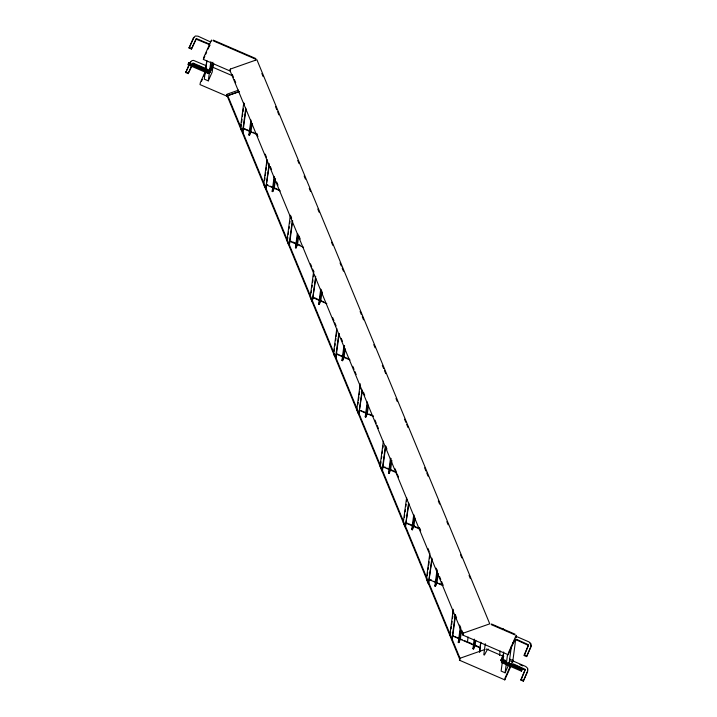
<?xml version="1.0" encoding="UTF-8"?>
<svg xmlns="http://www.w3.org/2000/svg" width="717" height="717" viewBox="0 0 717 717"><rect width="100%" height="100%" fill="white"/><g stroke="black" fill="none" stroke-linecap="round" stroke-linejoin="round"><path stroke-width="1.08" d="M263.722 184.475L263.722 183.991M310.255 297.214L310.255 296.721M356.788 409.461L358.375 413.718M403.312 522.684L403.321 522.191M426.436 579.166L426.436 578.682M449.819 635.495L449.828 635.002M515.971 637.288L516.034 636.66M226.715 96.069L200.016 84.606L200.339 82.634L206.236 69.432M226.823 96.024L226.706 94.787L227.316 94.572L460.162 658.672L459.552 658.887L459.561 660.169M227.316 94.572L227.155 95.782L239.424 91.471M516.052 637.054L516.276 635.325L508.478 652.73L508.156 654.702L462.761 635.047L463.182 633.183L489.756 623.835L256.901 59.717L230.336 69.083L229.96 70.499L462.806 634.599L462.985 633.29L461.712 630.243M205.913 69.943L204.874 68.653L192.864 63.741L188.15 73.618L185.766 72.578L188.822 65.283M209.857 45.565L208.163 44.087L196.162 39.184L191.439 49.061L189.055 48.021L193.384 37.884L195.347 36.02L198.009 36.173L210.404 41.882M188.168 64.79L188.75 62.693L208.728 71.341L208.575 72.462L208.145 73.439L188.168 64.79L188.75 62.693M188.15 73.618L192.972 63.033L205.985 68.599M191.439 49.061L196.27 38.476L209.274 44.042M206.72 61.097L204.3 79.139L208.28 80.86L212.178 72.13L213.173 64.7M205.555 70.866L206.89 60.9M212.958 62.262L209.427 70.167L206.371 68.841L205.788 70.938M208.145 73.439L208.728 71.341M208.28 80.86L209.418 72.372M209.705 70.248L210.843 61.752M207.813 71.808L209.839 72.686L213.514 63.679M226.536 96.087L227.074 94.205L238.6 90.136M211.39 40.968L211.515 40.053L203.718 57.468L203.386 59.43L229.915 70.92L230.444 69.038M240.455 127.626L243.762 102.997M241.002 126.882L241.288 124.74M241.575 122.598L242.005 119.389M242.436 116.172L242.722 114.03M243.009 111.888L243.439 108.679M243.87 105.471L244.156 103.329M242.579 131.749L245.743 108.195M242.839 132.663L245.994 109.109M255.44 60.228L255.673 58.489L213.263 40.125L213.003 40.708L255.413 59.072L255.673 58.489M252.124 123.369L250.977 131.937L249.507 135.235L248.907 134.975L250.914 119.981M249.507 135.235L251.371 121.316M263.865 182.916L267.029 159.362M264.698 180.039L264.985 177.897M265.272 175.755L265.702 172.537M265.989 170.395L266.419 167.186M266.706 165.044L267.136 161.836M269.153 163.494L265.702 189.189L269.26 165.475M275.534 178.667L274.244 188.302L272.765 191.6L272.173 191.34L274.181 176.355M272.765 191.6L274.638 177.682M290.295 215.736L286.988 240.356L288.575 244.614M287.535 239.612L287.822 237.47M288.252 234.262L288.539 232.12M288.969 228.911L289.256 226.769M289.686 223.552L289.973 221.41M290.403 218.201L290.69 216.059M289.112 244.488L292.276 220.935M289.372 245.402L292.67 220.773M298.657 236.108L297.51 244.667L296.031 247.965L295.44 247.706L297.304 233.787M296.031 247.965L297.905 234.047M310.398 295.655L313.696 271.026M311.232 292.769L311.519 290.627M311.949 287.418L312.236 285.276M312.666 282.068L312.953 279.926M313.383 276.708L313.67 274.566M315.686 276.233L312.236 301.929L315.794 278.214M321.924 292.473L320.777 301.041L319.298 304.331L318.707 304.08L320.714 289.085M319.298 304.331L321.171 290.412M333.665 352.02L336.82 328.467M334.212 351.276L334.498 349.134M334.929 345.926L335.215 343.784M335.646 340.575L335.932 338.433M336.219 336.291L336.649 333.082M335.502 358.294L338.8 333.665M335.906 358.133L339.204 333.513M345.191 348.838L344.043 357.407L342.565 360.705L341.973 360.445L343.981 345.451M342.565 360.705L344.572 345.711M356.932 408.385L360.23 383.765M357.9 404.433L358.195 402.291M358.482 400.149L358.912 396.94M359.199 394.798L359.629 391.59M359.916 389.448L360.346 386.23M358.912 413.592L362.067 390.039M362.327 390.944L358.769 414.659M368.457 405.204L367.31 413.772L365.831 417.07L365.24 416.81L367.247 401.825M365.831 417.07L367.696 403.151M380.198 464.759L383.353 441.206M380.736 464.016L381.023 461.873M381.453 458.665L381.749 456.523M382.179 453.305L382.466 451.163M382.896 447.955L383.183 445.813M382.036 471.024L385.334 446.404M382.43 470.872L385.737 446.243M391.867 460.502L390.568 470.137L389.098 473.435L388.497 473.175L390.514 458.19M389.098 473.435L391.106 458.45M403.465 521.125L406.62 497.571M404.433 517.172L404.72 515.03M405.15 511.813L405.437 509.679M405.876 506.462L406.163 504.32M406.593 501.111L406.88 498.969M405.446 526.323L408.6 502.769M408.86 503.684L405.302 527.398M414.991 517.943L413.834 526.511L412.365 529.8L411.764 529.549L413.781 514.555M412.365 529.8L414.229 515.881M426.579 577.606L429.886 552.986M427.269 575.796L427.699 572.578M428.13 569.37L428.416 567.228M428.703 565.086L429.133 561.877M429.564 558.668L429.85 556.526M432.118 559.099L428.416 583.88L431.867 558.184M438.248 573.358L436.958 582.993L435.479 586.291L434.887 586.031L437.038 569.97M435.479 586.291L437.495 571.297M449.971 633.936L453.269 609.307M450.366 634.258L450.652 632.116M451.083 628.908L451.369 626.766M451.656 624.624L452.086 621.415M452.526 618.206L452.812 616.064M453.099 613.922L453.529 610.705M451.952 639.134L455.25 614.514M452.203 640.048L455.367 616.495M461.497 630.754L460.341 639.313L458.871 642.611L458.271 642.351L460.287 627.366M458.871 642.611L460.735 628.692M459.893 637.987L460.18 635.845M468.111 637.019L467.394 642.369L467.654 641.787M475.765 640.326L475.048 645.685L473.57 648.984L472.978 648.724L474.269 639.089M473.57 648.984L474.717 640.415M480.695 642.19L479.548 652.219L480.847 642.584M485.284 643.705L483.796 654.773L484.396 655.033L487.443 649.405M499.561 655.356L500.134 651.081M503.657 653.752L500.86 660.787L503.504 654.872M501.443 662.517L502.025 660.429L522.003 669.078L521.851 670.198L521.42 671.175L501.443 662.517L502.025 660.429M502.285 660.249L503.764 656.163M502.258 662.589L501.12 671.076L505.091 672.797L508.559 665.044M502.545 660.465L503.684 651.977M502.438 659.12L505.494 660.447L504.911 662.544M505.091 672.797L507.511 654.755M508.998 664.076L511.418 646.035M515.675 639.501L512.673 662.221M521.42 671.175L522.003 669.078M527.613 668.988L527.542 671.677L523.311 681.15L520.927 680.119L521.017 679.438L525.229 669.346L513.444 663.951L511.042 664.067M515.263 637.072L517.136 636.777L529.074 641.948L530.992 643.785L530.84 647.119L526.601 656.593L524.217 655.562L524.306 654.881L528.528 644.789L516.733 639.385L514.34 639.51M523.311 681.15L527.622 671.022L527.694 668.343L525.785 666.514L513.838 661.334L512.019 661.648M526.601 656.593L530.921 646.465M485.042 649.432L459.884 658.314L459.4 660.187L504.777 679.868L510.764 666.523M504.777 679.868L505.1 677.897L512.852 660.536L512.44 659.497M459.633 658.439L459.642 660.133M487.883 649.593L488.16 648.984M189.055 48.021L193.966 37.535M185.766 72.578L188.723 65.964M204.829 56.24L203.386 59.43M205.734 54.205L206.648 52.18M208.011 49.132L209.848 44.992M206.371 68.841L205.94 69.809L209.982 71.566M201.459 81.406L202.364 79.381M203.727 76.334L205.546 72.274M210.601 68.321L212.815 63.383M209.839 72.686L213.8 63.813M248.907 134.975L250.009 132.502M272.173 191.34L272.908 189.691M295.44 247.706L296.175 246.056M318.707 304.08L319.441 302.431M341.973 360.445L343.443 357.147L336.255 354.037M365.24 416.81L365.975 415.161M388.497 473.175L389.976 469.886L382.788 466.767M411.764 529.549L412.875 527.076M434.887 586.031L435.622 584.382M458.271 642.351L459.382 639.887M472.978 648.724L473.713 647.075M503.002 629.705L503.28 629.096L503.002 629.705L491.235 624.615L491.512 623.996L515.048 634.195L514.77 634.805L503.988 630.135M505.494 660.447L505.064 661.415L501.013 659.667M515.048 639.322L508.156 654.702M515.12 639.188L513.417 642.997L512.825 642.737M524.217 655.562L528.447 645.425L517.082 640.218L515.335 640.075M520.927 680.119L525.149 669.992L513.784 664.776L512.046 664.641M512.825 660.644L509.841 659.165M190.086 62.442L192.048 60.578L193.572 60.407L206.236 65.713M189.987 63.132L190.677 62.092M463.263 633.147L463.021 634.975M253.522 132.34L252.841 132.278M267.844 184.843L267.056 184.493M300.056 245.08L299.258 244.73M315.973 298.263L314.494 297.851M321.449 300.862L322.238 301.212M323.035 301.552L323.833 301.893M348.175 358.5L346.696 358.097M361.709 410.653L361.027 410.59M395.497 471.58L394.816 471.517M408.744 523.84L414.793 526.224M431.356 579.874L430.675 579.811M462.098 639.385L461.407 639.313M470.836 643.167L469.357 642.755M472.933 644.305L473.731 644.646M227.773 95.693L239.406 91.588M524.306 654.881L526.69 655.921M521.017 679.438L523.401 680.478M189.145 47.349L191.529 48.38M185.855 71.906L188.239 72.937M212.169 66.968L232.344 75.706M188.32 63.661L208.297 72.309M243.108 128.065L244.3 128.576M244.694 128.755L245.492 129.096M246.281 129.436L248.969 130.602M254.427 132.968L255.619 133.479M256.014 133.658L257.206 134.169M243.197 128.567L250.385 131.677M250.977 131.937L257.018 134.554M270.443 186.196L274.916 188.132M275.31 188.302L276.502 188.822M276.896 188.992L277.694 189.333M278.492 189.682L279.28 190.023M266.464 184.932L272.621 187.603M274.244 188.302L280.284 190.919M291.622 241.656L291.111 241.208M289.722 241.297L296.91 244.407M297.51 244.667L303.551 247.284M316.08 298.541L318.76 299.706M312.988 297.663L319.155 300.333M320.777 301.041L326.818 303.658M336.963 353.875L338.155 354.395M338.549 354.565L339.347 354.906M340.243 355.3L344.707 357.236M345.11 357.407L345.899 357.747M348.283 358.778L349.475 359.298M344.043 357.407L350.084 360.024M362.614 411.28L365.294 412.436M369.165 414.112L370.357 414.632M370.761 414.802L371.953 415.322M372.347 415.493L373.145 415.833M359.522 410.402L365.688 413.073M367.31 413.772L373.351 416.389M383.891 466.785L383.38 466.328M385.477 467.475L384.975 467.018M386.777 468.031L388.56 468.801M393.23 470.827L394.027 471.168M390.568 470.137L396.618 472.754M406.763 522.98L407.552 523.32M416.093 527.022L415.591 526.574M417.688 527.712L417.177 527.255M406.055 523.141L412.212 525.803M413.834 526.511L419.884 529.128M434.054 581.272L437.63 582.822M438.822 583.333L440.014 583.853M440.408 584.023L441.206 584.364M441.995 584.713L442.792 585.054M429.178 579.623L435.336 582.285M436.958 582.993L442.998 585.61M486.377 649.002L502.698 656.073M453.664 635.961L453.153 635.513M454.856 636.481L455.653 636.821M456.541 637.207L458.333 637.987M464.589 640.693L465.781 641.213M466.175 641.383L466.973 641.724M467.771 642.073L468.559 642.414M470.944 643.445L472.136 643.965M475.021 645.21L478.597 646.761M519.95 664.659L522.827 665.905M452.561 635.943L459.749 639.062M460.341 639.313L473.444 644.986M475.048 645.685L480.175 647.908M509.608 660.608L511.176 661.289M508.595 663.01L510.226 663.709M501.595 661.397L521.564 670.045M509.706 665.994L510.298 666.254M530.015 643.212L531.163 645.9M240.455 128.11L241.253 129.992M264.116 185.416L264.914 187.307M310.649 298.155L311.841 300.979M333.522 353.58L334.705 356.412M380.055 466.319L381.238 469.142M403.716 523.625L404.899 526.457M426.83 580.107L428.416 583.88M261.857 73.492L263.139 76.594M275.516 106.591L276.807 109.719M277.649 111.771L278.931 114.872M297.734 160.411L299.025 163.539M304.151 175.961L305.433 179.071M309.269 188.356L310.56 191.484M317.81 209.059L319.11 212.187M331.487 242.185L332.769 245.286M340.028 262.879L341.328 266.007M342.17 268.059L343.452 271.16M360.113 311.528L361.404 314.655M362.246 316.708L363.537 319.836M373.781 344.653L375.081 347.781M382.331 365.347L383.622 368.475M384.464 370.528L385.746 373.629M395.999 398.473L397.281 401.574M404.549 419.176L405.84 422.304M406.682 424.347L407.973 427.475M424.634 467.816L425.916 470.952M426.767 472.996L428.058 476.124M438.302 500.941L439.593 504.069M446.852 521.644L448.134 524.772M460.52 554.761L461.811 557.889M469.07 575.464L470.352 578.592M232.281 74.425L233.563 77.526M234.414 79.596L235.696 82.706M256.632 133.416L257.914 136.526M265.182 154.119L266.464 157.229M270.309 166.541L271.591 169.642M276.717 182.064L277.999 185.174M290.385 215.19L291.667 218.291M298.935 235.893L300.217 238.994M310.47 263.838L311.752 266.939M312.603 269.009L313.885 272.119M321.144 289.713L322.426 292.814M332.688 317.658L333.97 320.759M334.821 322.829L336.103 325.939M341.229 338.361L342.511 341.462M352.764 366.306L354.046 369.407M354.897 371.478L356.179 374.588M363.447 392.181L364.729 395.282M374.982 420.126L376.264 423.236M377.115 425.306L378.397 428.407M385.665 446.001L386.947 449.111M395.058 468.775L396.34 471.876M397.2 473.946L398.482 477.056M419.418 527.775L420.7 530.876M427.959 548.469L429.241 551.579M436.079 568.142L436.931 570.212M439.494 576.414L440.776 579.524M441.627 581.595L442.909 584.696M455.304 614.711L456.586 617.821M459.57 625.063L460.852 628.173M226.706 94.787L459.552 658.887M419.669 528.572L418.764 527.945M392.432 470.486L391.527 469.859M298.577 244.667L292.706 241.898"/></g></svg>
